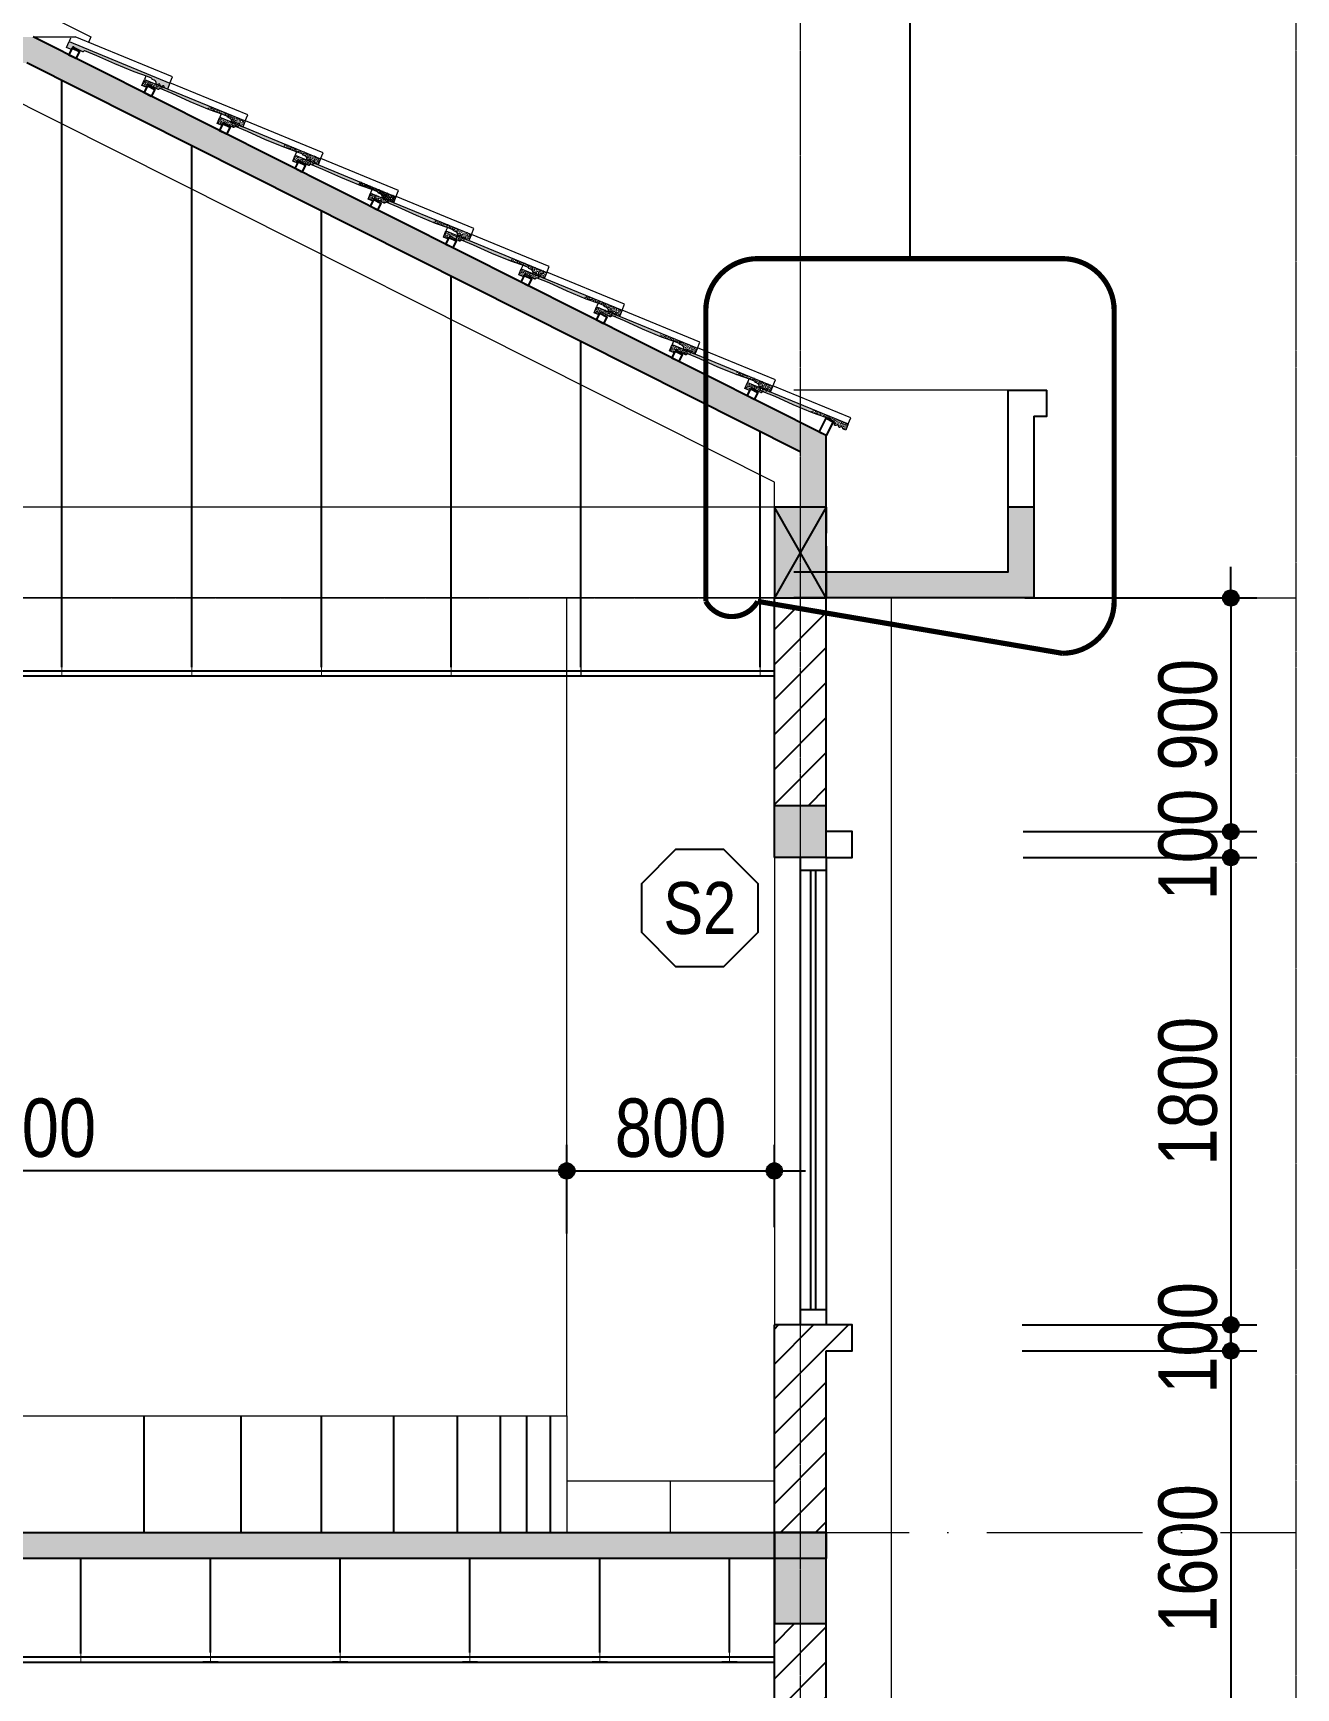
# Model space of a CAD drawing. Extents: x -79995 to 347433, y -157641 to 104789.
# Drawn here: x 16942 to 21808, y -88679 to -82305 of the extents above; entities that cross this region are included whole.
import ezdxf
from ezdxf.enums import TextEntityAlignment as Align

# ---------------------------------------------------------------- set-up
doc = ezdxf.new("R2010")
doc.units = 0
doc.linetypes.add('ACAD_ISO10W100', pattern=[18, 12, -3, 0, -3])
doc.linetypes.add('DASHED2', pattern=[0.375, 0.25, -0.125])
doc.layers.get('DEFPOINTS').update_dxf_attribs({"linetype": 'CONTINUOUS'})
for name, color, linetype in [('009', 251, 'CONTINUOUS'), ('daucat', 220, 'CONTINUOUS'), ('DIM', 1, 'CONTINUOUS'), ('DOOR', 20, 'CONTINUOUS'), ('HACH', 8, 'CONTINUOUS'), ('netthay', 2, 'CONTINUOUS'), ('TAGS', 60, 'CONTINUOUS'), ('TEXT', 7, 'CONTINUOUS'), ('TUONG', 131, 'CONTINUOUS')]:
    doc.layers.add(name, color=color, linetype=linetype)
doc.layers.add('NET-THAY', color=2, linetype='CONTINUOUS', lineweight=13)
doc.layers.add('TRUC', color=24, linetype='CONTINUOUS', lineweight=0)
doc.styles.add('HEL-CONDENSE', font='')
doc.styles.add('VNI-HELVE-CONDENSEN', font='')
doc.styles.get('HEL-CONDENSE').set_extended_font_data('VNI-Helve-Condense')
doc.styles.get('VNI-HELVE-CONDENSEN').set_extended_font_data('VNI-Helve-Condense')
doc.dimstyles.new('D100', dxfattribs={"dimtxt": 225, "dimasz": 1.2, "dimexe": 100, "dimexo": 0, "dimgap": 50, "dimtad": 1, "dimdec": 0, "dimzin": 13, "dimdsep": 46, "dimtxsty": 'HEL-CONDENSE', "dimblk": 'D50', "dimcen": 0, "dimclrd": 1, "dimclre": 1, "dimclrt": 7, "dimadec": 0, "dimazin": 0, "dimtfac": 1, "dimtdec": 0, "dimtmove": 0, "dimatfit": 3, "dimldrblk": 'D50', "dimfxl": 1, "dimtolj": 1, "dimtzin": 13, "dimarcsym": 0})
pattern_1 = [(50, (-273694.05, -159675.198), (7.17260183, -0.62752135), [0.75, -8.25]), (355, (-273694.05, -159675.198), (-1.38751334, 7.52192134), [0.6, -6.6]), (100.4514, (-273693.452, -159675.25), (5.78509382, 6.89439542), [0.6374019, -7.01142112]), (46.1842, (-273694.05, -159673.198), (10.67241049, -1.65519014), [1.125, -12.375]), (96.6356, (-273693.161, -159673.336), (9.34662706, 9.7411787), [0.95610288, -10.51713]), (351.1842, (-273694.05, -159673.198), (9.34661945, 9.741186), [0.9, -9.9]), (21, (-273693.05, -159673.698), (5.96907052, -4.02618891), [0.75, -8.25]), (326, (-273693.05, -159673.698), (2.43315332, 7.25150045), [0.6, -6.6]), (71.4514, (-273692.5525, -159674.0334), (8.40222629, 3.22530497), [0.6374019, -7.01142112]), (37.5, (-273694.05, -159675.1978), (0.121598553, 3.328938538), [0, -6.52, 0, -6.7, 0, -6.625]), (7.5, (-273694.05, -159675.198), (2.630695374, 3.94411712), [0, -3.82, 0, -6.37, 0, -2.525]), (327.5, (-273696.28, -159675.1978), (5.338224362, -0.225548717), [0, -2.5, 0, -7.8, 0, -10.35]), (317.5, (-273697.28, -159675.198), (5.83186169, 1.00104982), [0, -3.25, 0, -5.18, 0, -7.35])]

# ---------------------------------------------------------------- blocks, each defined once
blk = doc.blocks.new('A$C281F37C7')
at = {"layer": 'NET-THAY'}
h = blk.add_hatch(dxfattribs=at)
h.set_pattern_fill('AR-CONC', color=8, style=0)
h.set_pattern_definition(pattern_1)
h.paths.add_polyline_path([(212.7, 140.4), (212.8, 140.6), (212.8, 140.9), (212.8, 141.2), (212.8, 142), (214, 142.8), (214.4, 143), (214.7, 143.2), (215.1, 143.3), (215.4, 143.4), (215.8, 143.4), (216.2, 143.3), (216.6, 143.3), (216.9, 143.2), (217.3, 143), (217.6, 142.8), (217.9, 142.6), (223, 136.8), (223.2, 136.6), (223.5, 136.4), (223.8, 136.2), (224.2, 136), (224.5, 135.9), (224.9, 135.8), (225.2, 135.8), (225.6, 135.8), (225.9, 135.8), (226.3, 135.9), (226.6, 136), (227, 136.2), (227.3, 136.4), (241, 146.5), (225.9, 166.9), (160.7, 118.8), (166.5, 111), (175.7, 117.8), (176.5, 118.4), (183.1, 115.9), (183.3, 115.8), (183.6, 115.8), (183.9, 115.8), (184.1, 115.9), (184.4, 116), (184.6, 116.2), (199.5, 128.9), (199.5, 129), (199.5, 129), (202.2, 131.3), (202.2, 131.3), (209.8, 137.8), (209.8, 137.8), (212.3, 140), (212.4, 140.1), (212.4, 140.1), (212.5, 140.2)])
h = blk.add_hatch(dxfattribs=at)
h.set_pattern_fill('AR-CONC', color=8, style=0)
h.set_pattern_definition(pattern_1)
h.paths.add_polyline_path([(135.5, 88.1), (166.5, 111), (160.7, 118.8), (6.9, 5.3), (18.4, -2), (75.7, 40.3)])
h = blk.add_hatch(dxfattribs=at)
h.set_pattern_fill('AR-CONC', color=8, style=0)
h.set_pattern_definition(pattern_1)
h.paths.add_polyline_path([(11.4, -7.2), (18.4, -2), (6.9, 5.3), (-112, -82.5), (-96.9, -102.9), (-89.3, -97.3), (-89, -97.1), (-88.7, -96.8), (-88.5, -96.5), (-88.3, -96.2), (-88.2, -95.9), (-88.1, -95.5), (-88, -95.2), (-87.2, -89.1), (-87.2, -88.8), (-87.1, -88.4), (-87, -88.1), (-86.8, -87.7), (-86.6, -87.4), (-86.4, -87.1), (-86.1, -86.9), (-85.8, -86.7), (-85.5, -86.5), (-85.1, -86.3), (-84.8, -86.2), (-84.4, -86.2), (-84.1, -86.1), (-83.7, -86.2), (-83.3, -86.2), (-77.8, -87.2), (-77.5, -87.2), (-77.1, -87.2), (-76.8, -87.2), (-76.4, -87.1), (-76.1, -87), (-75.8, -86.8), (-75.5, -86.6), (-75.2, -86.4), (-74.9, -86.1), (-74.7, -85.8), (-74.5, -85.5), (-74.4, -85.2), (-74.3, -84.8), (-74.2, -84.5), (-73.3, -78.6), (-73.2, -78.3), (-73.1, -77.9), (-73, -77.6), (-72.8, -77.3), (-72.6, -77), (-72.3, -76.7), (-72, -76.5), (-71.7, -76.3), (-71.4, -76.2), (-71.1, -76), (-70.7, -75.9), (-70.4, -75.9), (-70, -75.9), (-69.7, -75.9), (-63.8, -76.8), (-63.4, -76.8), (-63.1, -76.8), (-62.7, -76.8), (-62.3, -76.7), (-62, -76.6), (-61.7, -76.4), (-61.4, -76.2), (-61.1, -75.9), (-60.8, -75.7), (-60.6, -75.4), (-60.4, -75), (-60.3, -74.7), (-60.2, -74.3), (-60.1, -74), (-60.1, -73.6), (-60.1, -73.2), (-60.2, -72.9), (-60.9, -70.2), (-61, -69.5), (-61.1, -68.8), (-61.2, -68.1), (-61.2, -67.4), (-61.2, -66.7), (-61.2, -66), (-61.1, -65.3), (-60.9, -64.6), (-60.8, -63.9), (-60.6, -63.2), (-60.3, -62.5), (-60.1, -61.9), (-59.7, -61.3), (-59.4, -60.6), (-59, -60), (-57.7, -58.4), (-57.2, -57.9), (-56.6, -57.4), (-56.1, -57), (-50.4, -52.8), (-50.1, -52.5), (-49.8, -52.3), (-49.6, -51.9), (-49.4, -51.6), (-49.3, -51.2), (-49.2, -50.8), (-49, -49.1), (-48.9, -48.7), (-48.7, -48.3), (-48.6, -48), (-48.3, -47.7), (-48.1, -47.4), (-47.8, -47.1), (-34.7, -37.5)])
blk.add_line((217.4, 178.4), (225.9, 166.9), dxfattribs=at)
blk.add_lwpolyline([(-112, -82.5), (-127.1, -62.1), (133.6, 130.4)], dxfattribs=at)
blk.add_lwpolyline([(-74.9, -86.1), (-74.7, -85.8), (-74.5, -85.5), (-74.4, -85.2), (-74.3, -84.8), (-74.2, -84.5), (-73.3, -78.6), (-73.2, -78.3), (-73.1, -77.9), (-73, -77.6), (-72.8, -77.3), (-72.6, -77), (-72.3, -76.7), (-72, -76.5), (-71.7, -76.3), (-71.4, -76.2), (-71.1, -76), (-70.7, -75.9), (-70.4, -75.9), (-70, -75.9), (-69.7, -75.9), (-63.8, -76.8), (-63.4, -76.8), (-63.1, -76.8), (-62.7, -76.8), (-62.3, -76.7), (-62, -76.6), (-61.7, -76.4), (-61.4, -76.2), (-61.1, -75.9), (-60.8, -75.7), (-60.6, -75.4), (-60.4, -75), (-60.3, -74.7), (-60.2, -74.3), (-60.1, -74), (-60.1, -73.6), (-60.1, -73.2), (-60.2, -72.9), (-60.9, -70.2), (-61, -69.5), (-61.1, -68.8), (-61.2, -68.1), (-61.2, -67.4), (-61.2, -66.7), (-61.2, -66), (-61.1, -65.3), (-60.9, -64.6), (-60.8, -63.9), (-60.6, -63.2), (-60.3, -62.5), (-60.1, -61.9), (-59.7, -61.3), (-59.4, -60.6), (-59, -60), (-57.7, -58.4), (-57.2, -57.9), (-56.6, -57.4), (-56.1, -57), (-50.4, -52.8), (-50.1, -52.5), (-49.8, -52.3), (-49.6, -51.9), (-49.4, -51.6), (-49.3, -51.2), (-49.2, -50.8), (-49, -49.1), (-48.9, -48.7), (-48.7, -48.3), (-48.6, -48), (-48.3, -47.7), (-48.1, -47.4), (-47.8, -47.1), (-34.7, -37.5), (11.4, -7.2), (75.7, 40.3), (135.5, 88.1), (175.7, 117.8), (176.5, 118.4), (183.1, 115.9), (183.3, 115.8), (183.6, 115.8), (183.9, 115.8), (184.1, 115.9), (184.4, 116), (184.6, 116.2), (212.3, 140), (212.5, 140.2), (212.7, 140.4), (212.8, 140.6), (212.8, 140.9), (212.8, 141.2), (212.8, 142), (214, 142.8), (214.4, 143), (214.7, 143.2), (215.1, 143.3), (215.4, 143.4), (215.8, 143.4), (216.2, 143.3), (216.6, 143.3), (216.9, 143.2), (217.3, 143), (217.6, 142.8), (217.9, 142.6), (223, 136.8), (223.2, 136.6), (223.5, 136.4), (223.8, 136.2), (224.2, 136), (224.5, 135.9), (224.9, 135.8), (225.2, 135.8), (225.6, 135.8), (225.9, 135.8), (226.3, 135.9), (226.6, 136), (227, 136.2), (227.3, 136.4), (241, 146.5), (225.9, 166.9), (-112, -82.5), (-96.9, -102.9), (-89.3, -97.3), (-89, -97.1), (-88.7, -96.8), (-88.5, -96.5), (-88.3, -96.2), (-88.2, -95.9), (-88.1, -95.5), (-88, -95.2), (-87.2, -89.1), (-87.2, -88.8), (-87.1, -88.4), (-87, -88.1), (-86.8, -87.7), (-86.6, -87.4), (-86.4, -87.1), (-86.1, -86.9), (-85.8, -86.7), (-85.5, -86.5), (-85.1, -86.3), (-84.8, -86.2), (-84.4, -86.2), (-84.1, -86.1), (-83.7, -86.2), (-83.3, -86.2), (-77.8, -87.2), (-77.5, -87.2), (-77.1, -87.2), (-76.8, -87.2), (-76.4, -87.1), (-76.1, -87), (-75.8, -86.8), (-75.5, -86.6), (-75.2, -86.4)], close=True, dxfattribs=at)
blk = doc.blocks.new('KH-CUADI')
at = {"layer": 'TAGS'}
blk.add_lwpolyline([(-124.3, 300), (-300, 124.3), (-300, -124.3), (-124.3, -300), (124.3, -300), (300, -124.3), (300, 124.3), (124.3, 300)], close=True, dxfattribs=at)
at = {"layer": 'TAGS', "style": 'VNI-HELVE-CONDENSEN'}
blk.add_attdef('D', text='', height=300, dxfattribs=at).set_placement((0, 0), align=Align.MIDDLE)
blk = doc.blocks.new('D50')
at = {"layer": 'DIM'}
blk.add_hatch(color=256, dxfattribs=at).paths.add_polyline_path([(25, 0, 1), (-25, 0, 1)])
blk.add_line((25, 0), (100, 0), dxfattribs=at)
blk.add_circle((0, 0), 25, dxfattribs=at)
blk = doc.blocks.new('*D1157')
at = {"layer": 'DEFPOINTS', "color": 0, "linetype": 'Continuous', "transparency": 16777216}
for p in [(19798.5, -86687.5), (18998.5, -86869), (19798.5, -86903.7)]:
    blk.add_point(p, dxfattribs=at)
at = {"layer": 'DIM', "color": 1, "linetype": 'Continuous', "lineweight": -2, "transparency": 16777216}
for p, q in [((18998.5, -86869), (18998.5, -86587.5)), ((19798.5, -86903.7), (19798.5, -86587.5)), ((18999.7, -86687.5), (19797.3, -86687.5))]:
    blk.add_line(p, q, dxfattribs=at)
at = {"layer": 'DIM', "color": 1, "linetype": 'Continuous', "lineweight": -2, "transparency": 16777216, "xscale": 1.199999999999999, "yscale": 1.199999999999999, "zscale": 1.199999999999999, "rotation": 180}
blk.add_blockref('D50', (18998.5, -86687.5), dxfattribs=at)
at = {"layer": 'DIM', "color": 1, "linetype": 'Continuous', "lineweight": -2, "transparency": 16777216, "xscale": 1.199999999999999, "yscale": 1.199999999999999, "zscale": 1.199999999999999}
blk.add_blockref('D50', (19798.5, -86687.5), dxfattribs=at)
at = {"layer": 'DIM', "color": 7, "linetype": 'Continuous', "transparency": 16777216, "insert": (19398.5, -86522.6), "char_height": 225, "attachment_point": 5, "style": 'HEL-CONDENSE'}
blk.add_mtext('\\A1;800', dxfattribs=at)
blk = doc.blocks.new('*D1166')
at = {"layer": 'DEFPOINTS', "color": 0, "linetype": 'Continuous', "transparency": 16777216}
for p in [(20763.9, -84480.7), (20756.9, -85380.7), (21557.4, -85380.7)]:
    blk.add_point(p, dxfattribs=at)
at = {"layer": 'DIM', "color": 1, "linetype": 'Continuous', "lineweight": -2, "transparency": 16777216}
for p, q in [((20763.9, -84480.7), (21657.4, -84480.7)), ((21557.4, -84481.9), (21557.4, -85379.5)), ((20756.9, -85380.7), (21657.4, -85380.7))]:
    blk.add_line(p, q, dxfattribs=at)
at = {"layer": 'DIM', "color": 1, "linetype": 'Continuous', "lineweight": -2, "transparency": 16777216, "xscale": 1.199999999999999, "yscale": 1.199999999999999, "zscale": 1.199999999999999}
for p, rotation in [((21557.4, -84480.7), 90), ((21557.4, -85380.7), 270)]:
    blk.add_blockref('D50', p, dxfattribs=dict(at, rotation=rotation))
at = {"layer": 'DIM', "color": 7, "linetype": 'Continuous', "transparency": 16777216, "insert": (21392.5, -84930.7), "char_height": 225, "attachment_point": 5, "rotation": 90, "style": 'HEL-CONDENSE'}
blk.add_mtext('\\A1;900', dxfattribs=at)
blk = doc.blocks.new('*D1167')
at = {"layer": 'DEFPOINTS', "color": 0, "linetype": 'Continuous', "transparency": 16777216}
for p in [(20756.9, -85380.7), (20756.9, -85480.7), (21557.4, -85480.7)]:
    blk.add_point(p, dxfattribs=at)
at = {"layer": 'DIM', "color": 1, "linetype": 'Continuous', "lineweight": -2, "transparency": 16777216}
for p, q in [((20756.9, -85380.7), (21657.4, -85380.7)), ((21557.4, -85379.5), (21557.4, -85378.3)), ((21557.4, -85380.7), (21557.4, -85480.7)), ((20756.9, -85480.7), (21657.4, -85480.7)), ((21557.4, -85481.9), (21557.4, -85483.1))]:
    blk.add_line(p, q, dxfattribs=at)
at = {"layer": 'DIM', "color": 1, "linetype": 'Continuous', "lineweight": -2, "transparency": 16777216, "xscale": 1.199999999999999, "yscale": 1.199999999999999, "zscale": 1.199999999999999}
for p, rotation in [((21557.4, -85380.7), 270), ((21557.4, -85480.7), 90)]:
    blk.add_blockref('D50', p, dxfattribs=dict(at, rotation=rotation))
at = {"layer": 'DIM', "color": 7, "linetype": 'Continuous', "transparency": 16777216, "insert": (21392.5, -85430.7), "char_height": 225, "attachment_point": 5, "rotation": 90, "style": 'HEL-CONDENSE'}
blk.add_mtext('\\A1;100', dxfattribs=at)
blk = doc.blocks.new('*D1168')
at = {"layer": 'DEFPOINTS', "color": 0, "linetype": 'Continuous', "transparency": 16777216}
for p in [(20756.9, -85480.7), (20753.6, -87280.7), (21557.4, -87280.7)]:
    blk.add_point(p, dxfattribs=at)
at = {"layer": 'DIM', "color": 1, "linetype": 'Continuous', "lineweight": -2, "transparency": 16777216}
for p, q in [((20756.9, -85480.7), (21657.4, -85480.7)), ((21557.4, -85481.9), (21557.4, -87279.5)), ((20753.6, -87280.7), (21657.4, -87280.7))]:
    blk.add_line(p, q, dxfattribs=at)
at = {"layer": 'DIM', "color": 1, "linetype": 'Continuous', "lineweight": -2, "transparency": 16777216, "xscale": 1.199999999999999, "yscale": 1.199999999999999, "zscale": 1.199999999999999}
for p, rotation in [((21557.4, -85480.7), 90), ((21557.4, -87280.7), 270)]:
    blk.add_blockref('D50', p, dxfattribs=dict(at, rotation=rotation))
at = {"layer": 'DIM', "color": 7, "linetype": 'Continuous', "transparency": 16777216, "insert": (21392.5, -86380.7), "char_height": 225, "attachment_point": 5, "rotation": 90, "style": 'HEL-CONDENSE'}
blk.add_mtext('\\A1;1800', dxfattribs=at)
blk = doc.blocks.new('*D1169')
at = {"layer": 'DEFPOINTS', "color": 0, "linetype": 'Continuous', "transparency": 16777216}
for p in [(20753.6, -87280.7), (20753.6, -87380.7), (21557.4, -87380.7)]:
    blk.add_point(p, dxfattribs=at)
at = {"layer": 'DIM', "color": 1, "linetype": 'Continuous', "lineweight": -2, "transparency": 16777216}
for p, q in [((20753.6, -87280.7), (21657.4, -87280.7)), ((21557.4, -87279.5), (21557.4, -87278.3)), ((21557.4, -87280.7), (21557.4, -87380.7)), ((20753.6, -87380.7), (21657.4, -87380.7)), ((21557.4, -87381.9), (21557.4, -87383.1))]:
    blk.add_line(p, q, dxfattribs=at)
at = {"layer": 'DIM', "color": 1, "linetype": 'Continuous', "lineweight": -2, "transparency": 16777216, "xscale": 1.199999999999999, "yscale": 1.199999999999999, "zscale": 1.199999999999999}
for p, rotation in [((21557.4, -87280.7), 270), ((21557.4, -87380.7), 90)]:
    blk.add_blockref('D50', p, dxfattribs=dict(at, rotation=rotation))
at = {"layer": 'DIM', "color": 7, "linetype": 'Continuous', "transparency": 16777216, "insert": (21392.5, -87330.7), "char_height": 225, "attachment_point": 5, "rotation": 90, "style": 'HEL-CONDENSE'}
blk.add_mtext('\\A1;100', dxfattribs=at)
blk = doc.blocks.new('*D1170')
at = {"layer": 'DEFPOINTS', "color": 0, "linetype": 'Continuous', "transparency": 16777216}
for p in [(20753.6, -87380.7), (20903.6, -88980.7), (21557.4, -88980.7)]:
    blk.add_point(p, dxfattribs=at)
at = {"layer": 'DIM', "color": 1, "linetype": 'Continuous', "lineweight": -2, "transparency": 16777216}
for p, q in [((20753.6, -87380.7), (21657.4, -87380.7)), ((21557.4, -87381.9), (21557.4, -88979.5)), ((20903.6, -88980.7), (21657.4, -88980.7))]:
    blk.add_line(p, q, dxfattribs=at)
at = {"layer": 'DIM', "color": 1, "linetype": 'Continuous', "lineweight": -2, "transparency": 16777216, "xscale": 1.199999999999999, "yscale": 1.199999999999999, "zscale": 1.199999999999999}
for p, rotation in [((21557.4, -87380.7), 90), ((21557.4, -88980.7), 270)]:
    blk.add_blockref('D50', p, dxfattribs=dict(at, rotation=rotation))
at = {"layer": 'DIM', "color": 7, "linetype": 'Continuous', "transparency": 16777216, "insert": (21392.5, -88180.7), "char_height": 225, "attachment_point": 5, "rotation": 90, "style": 'HEL-CONDENSE'}
blk.add_mtext('\\A1;1600', dxfattribs=at)
blk = doc.blocks.new('*D1319')
at = {"layer": 'DEFPOINTS', "color": 0, "linetype": 'Continuous', "transparency": 16777216}
for p in [(14798.5, -86687.5), (14798.5, -86928.5), (18998.5, -86928.5)]:
    blk.add_point(p, dxfattribs=at)
at = {"layer": 'DIM', "color": 1, "linetype": 'Continuous', "lineweight": -2, "transparency": 16777216}
for p, q in [((14798.5, -86928.5), (14798.5, -86587.5)), ((18998.5, -86928.5), (18998.5, -86587.5)), ((18997.3, -86687.5), (14799.7, -86687.5))]:
    blk.add_line(p, q, dxfattribs=at)
at = {"layer": 'DIM', "color": 1, "linetype": 'Continuous', "lineweight": -2, "transparency": 16777216, "xscale": 1.199999999999999, "yscale": 1.199999999999999, "zscale": 1.199999999999999, "rotation": 180}
blk.add_blockref('D50', (14798.5, -86687.5), dxfattribs=at)
at = {"layer": 'DIM', "color": 1, "linetype": 'Continuous', "lineweight": -2, "transparency": 16777216, "xscale": 1.199999999999999, "yscale": 1.199999999999999, "zscale": 1.199999999999999}
blk.add_blockref('D50', (18998.5, -86687.5), dxfattribs=at)
at = {"layer": 'DIM', "color": 7, "linetype": 'Continuous', "transparency": 16777216, "insert": (16898.5, -86522.6), "char_height": 225, "attachment_point": 5, "style": 'HEL-CONDENSE'}
blk.add_mtext('\\A1;4200', dxfattribs=at)

msp = doc.modelspace()

# ---------------------------------------------------------------- hatches: boundary and pattern name
at = {"layer": '009'}
h = msp.add_hatch(dxfattribs=at)
h.set_pattern_fill('ANSI31', color=256, scale=30, style=0)
h.set_pattern_definition([(45, (-1313457.57, -279610.975), (-67.351921, 67.351921), [])])
h.paths.add_polyline_path([(19798.452, -85280.733), (19898.452, -85280.733), (19898.452, -84521.667), (19798.452, -84504.625)])
h.paths.add_polyline_path([(19998.452, -84538.709), (19898.452, -84521.667), (19898.452, -85280.733), (19998.452, -85280.733)])
h.paths.add_polyline_path([(19798.452, -88080.733), (19898.452, -88080.733), (19898.452, -87280.733), (19798.452, -87280.733)])
h.paths.add_polyline_path([(19998.452, -87380.733), (20098.452, -87380.733), (20098.452, -87280.733), (19998.452, -87280.733), (19898.452, -87280.733), (19898.452, -88080.733), (19998.452, -88080.733)])
h.paths.add_polyline_path([(19898.452, -88430.733), (19798.452, -88430.733), (19798.452, -88880.733), (19898.452, -88880.733)])
h.paths.add_polyline_path([(19998.452, -88430.733), (19898.452, -88430.733), (19898.452, -88880.733), (19998.452, -88880.733)])
at = {"layer": 'NET-THAY'}
h = msp.add_hatch(dxfattribs=at)
h.set_pattern_fill('AR-CONC', color=8, style=0)
h.set_pattern_definition([(50, (-1056383.746, 17784.803), (7.172601826, -0.62752135), [0.75, -8.25]), (355, (-1056383.746, 17784.803), (-1.387513336, 7.521921337), [0.6, -6.6]), (100.4514, (-1056383.1484, 17784.7506), (5.785093817, 6.89439542), [0.6374019, -7.01142112]), (46.1842, (-1056383.746, 17786.803), (10.672410486, -1.65519014), [1.125, -12.375]), (96.6356, (-1056382.857, 17786.665), (9.34662706, 9.74117871), [0.95610288, -10.51713]), (351.1842, (-1056383.746, 17786.803), (9.34661945, 9.74118601), [0.9, -9.9]), (21, (-1056382.746, 17786.303), (5.96907052, -4.026188907), [0.75, -8.25]), (326, (-1056382.746, 17786.303), (2.43315332, 7.25150045), [0.6, -6.6]), (71.4514, (-1056382.249, 17785.9674), (8.402226286, 3.225304967), [0.6374019, -7.01142112]), (37.5, (-1056383.746, 17784.803), (0.121598553, 3.3289385383), [0, -6.52, 0, -6.7, 0, -6.625]), (7.5, (-1056383.746, 17784.803), (2.630695374, 3.944117119), [0, -3.82, 0, -6.37, 0, -2.525]), (327.5, (-1056385.976, 17784.803), (5.338224362, -0.2255487173), [0, -2.5, 0, -7.8, 0, -10.35]), (317.5, (-1056386.976, 17784.803), (5.831861693, 1.001049823), [0, -3.25, 0, -5.18, 0, -7.35])])
h.paths.add_polyline_path([(17080.981, -82337.433), (17071.319, -82360.924), (17087.06, -82367.398), (17087.405, -82367.517), (17087.761, -82367.597), (17088.124, -82367.635), (17088.489, -82367.632), (17088.851, -82367.587), (17089.206, -82367.501), (17089.548, -82367.375), (17089.875, -82367.211), (17090.18, -82367.011), (17090.46, -82366.778), (17090.713, -82366.514), (17090.933, -82366.223), (17091.119, -82365.909), (17094.719, -82359.001), (17095.279, -82358.429), (17095.926, -82358.025), (17096.65, -82357.784), (17097.41, -82357.721), (17098.1, -82357.828), (17099.735, -82358.393), (17099.892, -82359.233), (17099.968, -82359.498), (17100.091, -82359.745), (17100.258, -82359.966), (17100.462, -82360.152), (17100.697, -82360.298), (17133.404, -82376.627), (17133.652, -82376.724), (17133.914, -82376.776), (17134.18, -82376.781), (17134.443, -82376.738), (17134.695, -82376.65), (17134.927, -82376.519), (17140.686, -82372.54), (17141.613, -82372.86), (17187.854, -82391.879), (17257.416, -82423.734), (17331.402, -82454.165), (17383.409, -82472.312), (17398.724, -82478.611), (17399.325, -82479.011), (17399.847, -82479.602), (17400.109, -82480.131), (17400.786, -82481.753), (17400.96, -82482.104), (17401.179, -82482.43), (17401.438, -82482.725), (17401.734, -82482.983), (17402.061, -82483.2), (17402.413, -82483.372), (17408.924, -82486.05), (17409.573, -82486.339), (17410.206, -82486.664), (17410.819, -82487.023), (17412.524, -82488.298), (17413.042, -82488.785), (17413.532, -82489.299), (17413.993, -82489.841), (17414.422, -82490.407), (17414.819, -82490.996), (17415.183, -82491.607), (17415.512, -82492.237), (17415.805, -82492.884), (17416.061, -82493.547), (17416.28, -82494.223), (17416.461, -82494.91), (17416.603, -82495.607), (17416.706, -82496.31), (17416.769, -82497.018), (17416.793, -82497.728), (17416.808, -82500.466), (17416.831, -82500.834), (17416.896, -82501.197), (17417.003, -82501.55), (17417.15, -82501.889), (17417.334, -82502.208), (17417.375, -82502.263), (17420.602, -82503.59), (17420.892, -82503.524), (17421.24, -82503.402), (17426.949, -82501.02), (17427.591, -82500.872), (17428.311, -82500.87), (17429.014, -82501.028), (17429.663, -82501.339), (17430.227, -82501.787), (17430.678, -82502.348), (17430.913, -82502.834), (17433.201, -82508.322), (17433.358, -82508.646), (17433.521, -82508.904), (17436.751, -82510.232), (17437.058, -82510.16), (17437.397, -82510.04), (17442.486, -82507.78), (17442.992, -82507.559), (17443.717, -82507.426), (17444.452, -82507.461), (17445.161, -82507.663), (17445.805, -82508.021), (17446.351, -82508.516), (17446.769, -82509.122), (17446.971, -82509.636), (17449.19, -82515.318), (17449.209, -82515.356), (17460.097, -82519.834), (17469.408, -82497.196)])
h = msp.add_hatch(dxfattribs=at)
h.set_pattern_fill('AR-CONC', color=8, style=0)
h.set_pattern_definition([(144.0771722, (322524.2156, -171191.935), (-6.80457029, -2.35325798), [0.75, -8.25]), (199.0771722, (322524.2156, -171191.935), (-0.48370129, 7.6335134), [0.6, -6.6]), (93.6257722, (322523.6486, -171192.131), (-7.28827564, 5.2802497), [0.6374019, -7.01142112]), (147.892972, (322523.729, -171189.995), (-9.94931778, -4.20131832), [1.125, -12.375]), (97.441572, (322522.9, -171190.345), (-11.4352715, 7.1752746), [0.95610288, -10.51713]), (202.892972, (322523.729, -171189.995), (-11.4352659, 7.1752835), [0.9, -9.9]), (173.0771722, (322522.881, -171190.723), (-4.81052917, -5.35712694), [0.75, -8.25]), (228.0771722, (322522.881, -171190.723), (-4.12385541, 6.44191822), [0.6, -6.6]), (122.6257722, (322522.48, -171191.1696), (-8.93438536, 1.0847843), [0.6374019, -7.01142112]), (156.5771722, (322524.2156, -171191.935), (-0.927639804, 3.199390941), [0, -6.52, 0, -6.7, 0, -6.625]), (186.5771722, (322524.2156, -171191.935), (-3.511014947, 3.18581105), [0, -3.82, 0, -6.37, 0, -2.525]), (226.5771722, (322526.3786, -171191.3925), (-5.12305225, -1.517183968), [0, -2.5, 0, -7.8, 0, -10.35]), (236.5771722, (322527.3486, -171191.1493), (-5.900208975, -0.447488114), [0, -3.25, 0, -5.18, 0, -7.35])])
h.paths.add_polyline_path([(18202.618, -82891.909), (18194.535, -82888.584), (18203.916, -82878.71), (18340.624, -82934.939), (18330.962, -82958.43), (18322.149, -82954.805), (18321.823, -82954.648), (18321.517, -82954.457), (18321.234, -82954.232), (18320.979, -82953.976), (18320.754, -82953.693), (18320.562, -82953.387), (18320.406, -82953.061), (18318.187, -82947.379), (18318.053, -82947.037), (18317.88, -82946.713), (18317.671, -82946.411), (18317.429, -82946.135), (18317.158, -82945.888), (18316.859, -82945.675), (18316.538, -82945.496), (18316.199, -82945.356), (18315.846, -82945.255), (18315.484, -82945.196), (18315.117, -82945.178), (18314.751, -82945.203), (18314.39, -82945.269), (18314.038, -82945.376), (18313.702, -82945.523), (18308.613, -82947.783), (18308.274, -82947.904), (18307.924, -82947.985), (18307.566, -82948.028), (18307.207, -82948.029), (18306.849, -82947.991), (18306.498, -82947.912), (18306.158, -82947.795), (18305.834, -82947.64), (18305.528, -82947.45), (18305.246, -82947.227), (18304.991, -82946.973), (18304.766, -82946.693), (18304.574, -82946.389), (18304.417, -82946.065), (18302.129, -82940.577), (18301.972, -82940.254), (18301.781, -82939.951), (18301.556, -82939.671), (18301.302, -82939.418), (18301.021, -82939.194), (18300.716, -82939.004), (18300.392, -82938.849), (18300.053, -82938.732), (18299.703, -82938.653), (18299.347, -82938.613), (18298.988, -82938.614), (18298.631, -82938.655), (18298.281, -82938.736), (18297.943, -82938.856), (18292.455, -82941.145), (18292.107, -82941.267), (18291.748, -82941.349), (18291.381, -82941.388), (18291.012, -82941.385), (18290.646, -82941.34), (18290.288, -82941.252), (18289.942, -82941.124), (18289.613, -82940.957), (18289.305, -82940.753), (18289.023, -82940.516), (18288.77, -82940.247), (18288.55, -82939.951), (18288.365, -82939.632), (18288.219, -82939.293), (18288.112, -82938.94), (18288.047, -82938.577), (18288.023, -82938.209), (18288.009, -82935.471), (18287.985, -82934.761), (18287.922, -82934.053), (18287.819, -82933.35), (18287.677, -82932.654), (18287.496, -82931.966), (18287.277, -82931.29), (18287.021, -82930.627), (18286.728, -82929.98), (18286.399, -82929.35), (18286.035, -82928.739), (18285.638, -82928.15), (18285.209, -82927.584), (18284.748, -82927.043), (18284.258, -82926.528), (18283.74, -82926.041), (18282.034, -82924.766), (18281.421, -82924.407), (18280.789, -82924.082), (18280.14, -82923.794), (18273.629, -82921.116), (18273.276, -82920.943), (18272.95, -82920.726), (18272.654, -82920.468), (18272.395, -82920.173), (18272.176, -82919.848), (18272.001, -82919.496), (18271.325, -82917.874), (18271.15, -82917.523), (18270.931, -82917.197), (18270.672, -82916.903), (18270.376, -82916.645), (18270.049, -82916.427), (18269.697, -82916.255), (18254.625, -82910.055)])
at = {"layer": 'TUONG'}
h = msp.add_hatch(color=4, dxfattribs=at)
h.paths.add_polyline_path([(19998.452, -83855.453), (19971.646, -83841.984), (19898.452, -83805.208), (19898.452, -84130.733), (19998.452, -84130.733)])
h.paths.add_polyline_path([(16918.544, -82419.863), (19898.452, -83917.121), (19898.452, -83805.208), (16942.254, -82319.863), (13998.452, -82319.863), (13998.452, -82419.863)])
h = msp.add_hatch(color=4, dxfattribs=at)
h.paths.add_polyline_path([(19873.452, -84380.733), (19873.452, -84480.733), (19998.452, -84480.733), (19998.452, -84380.733)])
h.paths.add_polyline_path([(20798.452, -84130.733), (20698.452, -84130.733), (20698.452, -84380.733), (19998.452, -84380.733), (19998.452, -84480.733), (20798.452, -84480.733)])
h = msp.add_hatch(color=256, dxfattribs=at)
h.paths.add_polyline_path([(19898.452, -85280.733), (19798.452, -85280.733), (19798.452, -85480.733), (19898.452, -85480.733)])
h.paths.add_polyline_path([(19998.452, -85280.733), (19898.452, -85280.733), (19898.452, -85480.733), (19998.452, -85480.733)])
msp.add_hatch(color=256, dxfattribs=at).paths.add_polyline_path([(-13201.548, -88080.733), (19998.452, -88080.733), (19998.452, -88180.733), (-13201.548, -88180.733)])

# ---------------------------------------------------------------- linework, layer by layer
at = {"layer": 'daucat', "linetype": 'DASHED2', "ltscale": 500, "const_width": 20}
msp.add_lwpolyline([(19734.341, -83173.588), (20907.922, -83173.588, -0.41421356), (21107.922, -83373.588), (21107.922, -84493.7, -0.41421356), (20907.922, -84693.7), (19734.341, -84493.7, -0.58578644), (19534.341, -84493.7), (19534.341, -83373.588, -0.41421356)], format="xyb", close=True, dxfattribs=at)
at = {"layer": 'daucat', "const_width": 4}
for points in [[(17053.452, -84680.733), (17053.452, -84780.733), (17023.452, -84780.733)], [(17053.452, -84680.733), (17053.452, -84780.733), (17083.452, -84780.733)], [(17553.452, -84680.733), (17553.452, -84780.733), (17523.452, -84780.733)], [(17553.452, -84680.733), (17553.452, -84780.733), (17583.452, -84780.733)], [(18053.452, -84680.733), (18053.452, -84780.733), (18023.452, -84780.733)], [(18053.452, -84680.733), (18053.452, -84780.733), (18083.452, -84780.733)], [(18553.452, -84680.733), (18553.452, -84780.733), (18523.452, -84780.733)], [(18553.452, -84680.733), (18553.452, -84780.733), (18583.452, -84780.733)], [(19053.452, -84680.733), (19053.452, -84780.733), (19023.452, -84780.733)], [(19053.452, -84680.733), (19053.452, -84780.733), (19083.452, -84780.733)], [(19743.452, -84680.733), (19743.452, -84780.733), (19713.452, -84780.733)], [(19743.452, -84680.733), (19743.452, -84780.733), (19773.452, -84780.733)], [(17125.701, -88480.396), (17125.701, -88580.396), (17095.701, -88580.396)], [(17125.701, -88480.396), (17125.701, -88580.396), (17155.701, -88580.396)], [(17625.698, -88476.547), (17625.698, -88576.547), (17595.698, -88576.547)], [(17625.698, -88476.547), (17625.698, -88576.547), (17655.698, -88576.547)], [(18125.698, -88476.547), (18125.698, -88576.547), (18095.698, -88576.547)], [(18125.698, -88476.547), (18125.698, -88576.547), (18155.698, -88576.547)], [(18625.698, -88476.547), (18625.698, -88576.547), (18595.698, -88576.547)], [(18625.698, -88476.547), (18625.698, -88576.547), (18655.698, -88576.547)], [(19125.698, -88476.547), (19125.698, -88576.547), (19095.698, -88576.547)], [(19125.698, -88476.547), (19125.698, -88576.547), (19155.698, -88576.547)], [(19625.698, -88476.547), (19625.698, -88576.547), (19595.698, -88576.547)], [(19625.698, -88476.547), (19625.698, -88576.547), (19655.698, -88576.547)]]:
    msp.add_lwpolyline(points, dxfattribs=at)
at = {"layer": 'DOOR'}
for p, q in [((19898.452, -85480.733), (19898.452, -87280.733)), ((19998.452, -85530.733), (19898.452, -85530.733)), ((19998.452, -85480.733), (19998.452, -87280.733)), ((19898.452, -87220.733), (19998.452, -87220.733)), ((19798.455, -88560.733), (-13001.545, -88556.547))]:
    msp.add_line(p, q, dxfattribs=at)
at = {"layer": 'DOOR', "color": 251}
for p, q in [((19938.452, -87220.733), (19938.452, -85530.733)), ((19958.452, -87220.733), (19958.452, -85530.733))]:
    msp.add_line(p, q, dxfattribs=at)
at = {"layer": 'DOOR', "linetype": 'Continuous'}
msp.add_line((19798.452, -88580.733), (-13001.548, -88576.547), dxfattribs=at)
at = {"layer": 'DOOR'}
for points in [[(-13001.548, -84760.733), (19798.452, -84760.733)], [(-13001.548, -84780.733), (19798.452, -84780.733)]]:
    msp.add_lwpolyline(points, dxfattribs=at)
at = {"layer": 'HACH'}
for p, q in [((17368.739, -87630.733), (17368.739, -88080.733)), ((17742.832, -87630.733), (17742.832, -88080.733)), ((18052.792, -87630.733), (18052.792, -88080.733)), ((18330.69, -87630.733), (18330.69, -88080.733)), ((18576.521, -87630.733), (18576.521, -88080.733)), ((18742.189, -87630.733), (18742.189, -88080.733)), ((18843.729, -87630.733), (18843.729, -88080.733)), ((18934.579, -87630.733), (18934.579, -88080.733))]:
    msp.add_line(p, q, dxfattribs=at)
for points in [[(17053.452, -84747.143), (17053.452, -82487.648)], [(17553.452, -84747.143), (17553.452, -82738.873)], [(18053.452, -84747.143), (18053.452, -82990.099)], [(18553.452, -84747.143), (18553.452, -83241.324)], [(19053.452, -84747.143), (19053.452, -83492.55)], [(19743.452, -84747.143), (19743.452, -83839.241)], [(17125.701, -88546.806), (17125.701, -88180.396)], [(17625.698, -88542.957), (17625.698, -88176.547)], [(18125.698, -88542.957), (18125.698, -88176.547)], [(18625.698, -88542.957), (18625.698, -88176.547)], [(19125.698, -88542.957), (19125.698, -88176.547)], [(19625.698, -88542.957), (19625.698, -88176.547)]]:
    msp.add_lwpolyline(points, dxfattribs=at)
at = {"layer": 'NET-THAY'}
for p, q in [((14897.843, -81180.733), (17164.989, -82319.863)), ((16942.254, -82319.863), (17105.038, -82319.863)), ((17086.385, -82324.294), (17080.981, -82337.433)), ((17164.989, -82319.863), (17156.314, -82340.954)), ((19798.452, -84034.746), (16584.442, -82419.863)), ((20773.452, -83680.733), (19873.452, -83680.733)), ((19798.452, -84130.733), (19798.452, -84034.746)), ((19898.452, -84130.733), (-13101.548, -84130.733)), ((19798.452, -84480.733), (-13001.548, -84480.733)), ((18998.452, -87630.733), (18998.452, -84480.733)), ((19798.452, -85480.733), (19798.452, -87280.733)), ((18998.452, -87880.733), (19798.452, -87880.733)), ((19398.452, -88080.733), (19398.452, -87880.733))]:
    msp.add_line(p, q, dxfattribs=at)
msp.add_lwpolyline([(17434.313, -82509.707), (17434.031, -82509.484), (17433.776, -82509.23), (17433.55, -82508.95), (17433.358, -82508.646), (17433.201, -82508.322), (17430.913, -82502.834), (17430.757, -82502.511), (17430.565, -82502.208), (17430.34, -82501.927), (17430.086, -82501.674), (17429.805, -82501.451), (17429.5, -82501.261), (17429.177, -82501.106), (17428.838, -82500.988), (17428.488, -82500.909), (17428.131, -82500.87), (17427.772, -82500.871), (17427.415, -82500.912), (17427.066, -82500.993), (17426.727, -82501.112), (17421.24, -82503.402), (17420.892, -82503.524), (17420.532, -82503.606), (17420.165, -82503.645), (17419.796, -82503.642), (17419.43, -82503.596), (17419.072, -82503.509), (17418.726, -82503.381), (17418.397, -82503.214), (17418.089, -82503.01), (17417.807, -82502.773), (17417.555, -82502.504), (17417.334, -82502.208), (17417.15, -82501.889), (17417.003, -82501.55), (17416.896, -82501.197), (17416.831, -82500.834), (17416.808, -82500.466), (17416.793, -82497.728), (17416.769, -82497.018), (17416.706, -82496.31), (17416.603, -82495.607), (17416.461, -82494.91), (17416.28, -82494.223), (17416.061, -82493.547), (17415.805, -82492.884), (17415.512, -82492.237), (17415.183, -82491.607), (17414.819, -82490.996), (17414.422, -82490.407), (17413.993, -82489.841), (17413.532, -82489.299), (17413.042, -82488.785), (17412.524, -82488.298), (17410.819, -82487.023), (17410.206, -82486.664), (17409.573, -82486.339), (17408.924, -82486.05), (17402.413, -82483.372), (17402.061, -82483.2), (17401.734, -82482.983), (17401.438, -82482.725), (17401.179, -82482.43), (17400.96, -82482.104), (17400.786, -82481.753), (17400.109, -82480.131), (17399.935, -82479.78), (17399.716, -82479.454), (17399.456, -82479.159), (17399.161, -82478.901), (17398.834, -82478.684), (17398.481, -82478.511), (17383.409, -82472.312), (17331.402, -82454.165), (17257.416, -82423.734), (17187.854, -82391.879), (17141.613, -82372.86), (17140.686, -82372.54), (17134.927, -82376.519), (17134.695, -82376.65), (17134.443, -82376.738), (17134.18, -82376.781), (17133.914, -82376.776), (17133.652, -82376.724), (17133.404, -82376.627), (17100.697, -82360.298), (17100.462, -82360.152), (17100.258, -82359.966), (17100.091, -82359.745), (17099.968, -82359.498), (17099.892, -82359.233), (17099.735, -82358.393), (17098.34, -82357.911), (17097.974, -82357.809), (17097.599, -82357.75), (17097.219, -82357.737), (17096.84, -82357.768), (17096.468, -82357.845), (17096.107, -82357.964), (17095.763, -82358.126), (17095.441, -82358.328), (17095.145, -82358.566), (17094.879, -82358.837), (17094.648, -82359.139), (17091.119, -82365.909), (17090.933, -82366.223), (17090.713, -82366.514), (17090.46, -82366.778), (17090.18, -82367.011), (17089.875, -82367.211), (17089.548, -82367.375), (17089.206, -82367.501), (17088.851, -82367.587), (17088.489, -82367.632), (17088.124, -82367.635), (17087.761, -82367.597), (17087.405, -82367.517), (17087.06, -82367.398), (17071.319, -82360.924), (17080.981, -82337.433), (17469.408, -82497.196), (17459.747, -82520.686), (17450.933, -82517.061), (17450.607, -82516.905), (17450.301, -82516.713), (17450.018, -82516.488), (17449.763, -82516.233), (17449.538, -82515.95), (17449.346, -82515.644), (17449.19, -82515.318), (17446.971, -82509.636), (17446.837, -82509.294), (17446.664, -82508.97), (17446.456, -82508.668), (17446.214, -82508.392), (17445.942, -82508.145), (17445.643, -82507.931), (17445.322, -82507.753), (17444.983, -82507.613), (17444.63, -82507.512), (17444.268, -82507.453), (17443.901, -82507.435), (17443.535, -82507.459), (17443.174, -82507.526), (17442.823, -82507.633), (17442.486, -82507.78), (17437.397, -82510.04), (17437.058, -82510.16), (17436.708, -82510.242), (17436.351, -82510.284), (17435.991, -82510.286), (17435.634, -82510.248), (17435.283, -82510.169), (17434.943, -82510.052), (17434.618, -82509.897)], close=True, dxfattribs=at)
for points in [[(17469.408, -82497.196), (17479.07, -82473.705), (17105.038, -82319.863)], [(20248.452, -84480.733), (20248.452, -93780.733)], [(14798.452, -88080.733), (14798.452, -87630.733), (18998.452, -87630.733), (18998.452, -88080.733)]]:
    msp.add_lwpolyline(points, dxfattribs=at)
at = {"layer": 'TEXT'}
msp.add_lwpolyline([(17445.782, -81918.265), (20321.131, -81918.265), (20321.131, -83173.588)], dxfattribs=at)
at = {"layer": 'TRUC', "linetype": 'ACAD_ISO10W100', "ltscale": 50}
msp.add_line((-15386.532, -88080.733), (21808.188, -88080.733), dxfattribs=at)
at = {"layer": 'TRUC', "linetype": 'ACAD_ISO10W100', "ltscale": 0.2}
msp.add_lwpolyline([(-15386.532, -80769.167), (21808.188, -80769.167), (21808.188, -94830.733), (-15386.532, -94830.733)], close=True, dxfattribs=at)
for points in [[(19898.452, -80769.167), (19898.452, -94830.733)], [(-15386.532, -84480.733), (21808.188, -84480.733)]]:
    msp.add_lwpolyline(points, dxfattribs=at)
at = {"layer": 'TUONG', "color": 4}
for p, q in [((19998.452, -83855.453), (16942.254, -82319.863)), ((19898.452, -83917.121), (16918.544, -82419.863)), ((19998.452, -84130.733), (19998.452, -83855.453)), ((19998.452, -84480.733), (19798.452, -84130.733)), ((19998.452, -84130.733), (19798.452, -84480.733)), ((19998.452, -84480.733), (19798.452, -84130.733)), ((19998.452, -84130.733), (19798.452, -84480.733)), ((20798.452, -84130.733), (20698.452, -84130.733)), ((19798.452, -84280.733), (19798.452, -84480.733)), ((19998.452, -84280.733), (19998.452, -84480.733)), ((19998.452, -84280.733), (19998.452, -84480.733)), ((19798.452, -88230.733), (19798.452, -88430.733))]:
    msp.add_line(p, q, dxfattribs=at)
at = {"layer": 'TUONG'}
for p, q in [((20698.452, -83680.733), (20848.452, -83680.733)), ((19998.452, -84130.733), (19998.452, -84230.733)), ((19798.452, -85480.733), (19798.452, -84480.733)), ((19998.452, -85480.733), (19998.452, -84480.733)), ((19998.452, -85280.733), (19798.452, -85280.733)), ((19998.452, -85480.733), (19798.452, -85480.733)), ((19798.452, -89080.733), (19798.452, -87280.733)), ((19998.452, -87280.733), (19798.452, -87280.733)), ((19998.452, -89080.733), (19998.452, -87380.733)), ((-13201.548, -88080.733), (19998.452, -88080.733)), ((19998.452, -88080.733), (19998.452, -88180.733)), ((19998.452, -88180.733), (-13201.548, -88180.733))]:
    msp.add_line(p, q, dxfattribs=at)
for points in [[(17107.151, -82402.716), (17080.345, -82389.247), (17093.813, -82362.44), (17120.62, -82375.909)], [(17397.556, -82548.63), (17370.75, -82535.161), (17384.219, -82508.354), (17411.025, -82521.823)], [(17687.962, -82694.544), (17661.155, -82681.075), (17674.624, -82654.269), (17701.431, -82667.738)], [(17978.367, -82840.459), (17951.56, -82826.99), (17965.029, -82800.183), (17991.836, -82813.652)], [(18268.772, -82986.373), (18241.966, -82972.904), (18255.434, -82946.098), (18282.241, -82959.567)], [(18559.177, -83132.288), (18532.371, -83118.819), (18545.84, -83092.012), (18572.646, -83105.481)], [(18849.582, -83278.202), (18822.776, -83264.733), (18836.245, -83237.927), (18863.051, -83251.396)], [(19139.988, -83424.116), (19113.181, -83410.648), (19126.65, -83383.841), (19153.457, -83397.31)], [(19430.393, -83570.031), (19403.586, -83556.562), (19417.055, -83529.755), (19443.862, -83543.224)], [(19720.798, -83715.945), (19693.992, -83702.476), (19707.461, -83675.67), (19734.267, -83689.139)], [(19998.452, -83855.453), (19971.646, -83841.984), (19998.584, -83788.371), (20025.39, -83801.84)]]:
    msp.add_lwpolyline(points, close=True, dxfattribs=at)
for points in [[(20698.452, -83680.733), (20698.452, -84380.733), (19873.452, -84380.733)], [(20798.452, -83780.733), (20848.452, -83780.733), (20848.452, -83680.733), (20848.452, -83680.733)], [(20798.452, -83780.733), (20798.452, -84480.733), (19873.452, -84480.733)], [(19998.452, -85480.733), (20098.452, -85480.733), (20098.452, -85380.733), (19998.452, -85380.733)], [(19998.452, -87380.733), (20098.452, -87380.733), (20098.452, -87280.733), (19998.452, -87280.733)]]:
    msp.add_lwpolyline(points, dxfattribs=at)
at = {"layer": 'TUONG', "color": 4}
for points in [[(19998.452, -84130.733), (19798.452, -84130.733), (19798.452, -84480.733), (19998.452, -84480.733)], [(19998.452, -84130.733), (19798.452, -84130.733), (19798.452, -84480.733), (19998.452, -84480.733)], [(19998.452, -88080.733), (19798.452, -88080.733), (19798.452, -88430.733), (19998.452, -88430.733)]]:
    msp.add_lwpolyline(points, close=True, dxfattribs=at)
at = {"layer": 'TUONG'}
for points in [[(19798.452, -84480.733), (19998.452, -84480.733), (19798.452, -84130.733), (19998.452, -84130.733)], [(19798.452, -84480.733), (19998.452, -84480.733), (19798.452, -84130.733), (19998.452, -84130.733)], [(19998.452, -84480.733), (19798.452, -84480.733), (19998.452, -84130.733), (19798.452, -84130.733)], [(19998.452, -88430.733), (19798.452, -88430.733), (19998.452, -88080.733), (19798.452, -88080.733)]]:
    msp.add_trace(points, dxfattribs=at)

# ---------------------------------------------------------------- block references
at = {"layer": 'netthay', "color": 8, "xscale": -1, "rotation": 14.07717215095946}
for p in [(17631.091, -82590.328), (17921.496, -82736.242), (18211.901, -82882.157), (18502.306, -83028.071), (18502.308, -83028.072), (18792.711, -83173.986), (18792.713, -83173.986), (19083.117, -83319.9), (19083.118, -83319.901), (19373.522, -83465.814), (19373.524, -83465.815), (19663.927, -83611.729), (19954.332, -83757.643)]:
    msp.add_blockref('A$C281F37C7', p, dxfattribs=at)
at = {"layer": 'TAGS', "linetype": 'Continuous'}
ref = msp.add_blockref('KH-CUADI', (19511.228, -85674.579), dxfattribs=dict(at, xscale=0.75, yscale=0.75, zscale=0.75, rotation=180))
ref.add_attrib('D', 'S2', dxfattribs={"color": 7, "height": 200, "style": 'VNI-HELVE-CONDENSEN'}).set_placement((19511.228, -85674.579), align=Align.MIDDLE)

# ---------------------------------------------------------------- dimensions: what is measured, and where the dimension line sits
at = {"layer": 'DIM', "linetype": 'Continuous'}
dim = msp.add_linear_dim(base=(21557.369, -85380.733), p1=(20763.868, -84480.733), p2=(20756.917, -85380.733), angle=90, dimstyle='D100', dxfattribs=at)
dim.commit()
dim.dimension.update_dxf_attribs({"geometry": '*D1166', "text_midpoint": (21392.469, -84930.733)})
for base, p1, p2, picture, middle in [((21557.369, -85480.733), (20756.917, -85380.733), (20756.917, -85480.733), '*D1167', (21557.369, -85430.733)), ((21557.369, -87380.733), (20753.551, -87280.733), (20753.551, -87380.733), '*D1169', (21557.369, -87330.733))]:
    dim = msp.add_linear_dim(base=base, p1=p1, p2=p2, angle=90, dimstyle='D100', override={"dimtmove": 1}, dxfattribs=at)
    dim.commit()
    dim.dimension.update_dxf_attribs({"geometry": picture, "text_midpoint": middle, "dimtype": 160})
for base, p1, p2, picture, middle in [((21557.369, -87280.733), (20756.917, -85480.733), (20753.551, -87280.733), '*D1168', (21392.469, -86380.733)), ((21557.369, -88980.733), (20753.551, -87380.733), (20903.551, -88980.733), '*D1170', (21392.469, -88180.733))]:
    dim = msp.add_linear_dim(base=base, p1=p1, p2=p2, angle=90, dimstyle='D100', override={"dimtmove": 1}, dxfattribs=at)
    dim.commit()
    dim.dimension.update_dxf_attribs({"geometry": picture, "text_midpoint": middle})
dim = msp.add_linear_dim(base=(14798.452, -86687.468), p1=(18998.452, -86928.525), p2=(14798.452, -86928.525), dimstyle='D100', dxfattribs=at)
dim.commit()
dim.dimension.update_dxf_attribs({"geometry": '*D1319', "text_midpoint": (16898.452, -86522.568)})
dim = msp.add_linear_dim(base=(19798.452, -86687.468), p1=(18998.452, -86868.969), p2=(19798.452, -86903.723), dimstyle='D100', override={"dimtmove": 1}, dxfattribs=at)
dim.commit()
dim.dimension.update_dxf_attribs({"geometry": '*D1157', "text_midpoint": (19398.452, -86522.568)})

doc.saveas('drawing.dxf')
